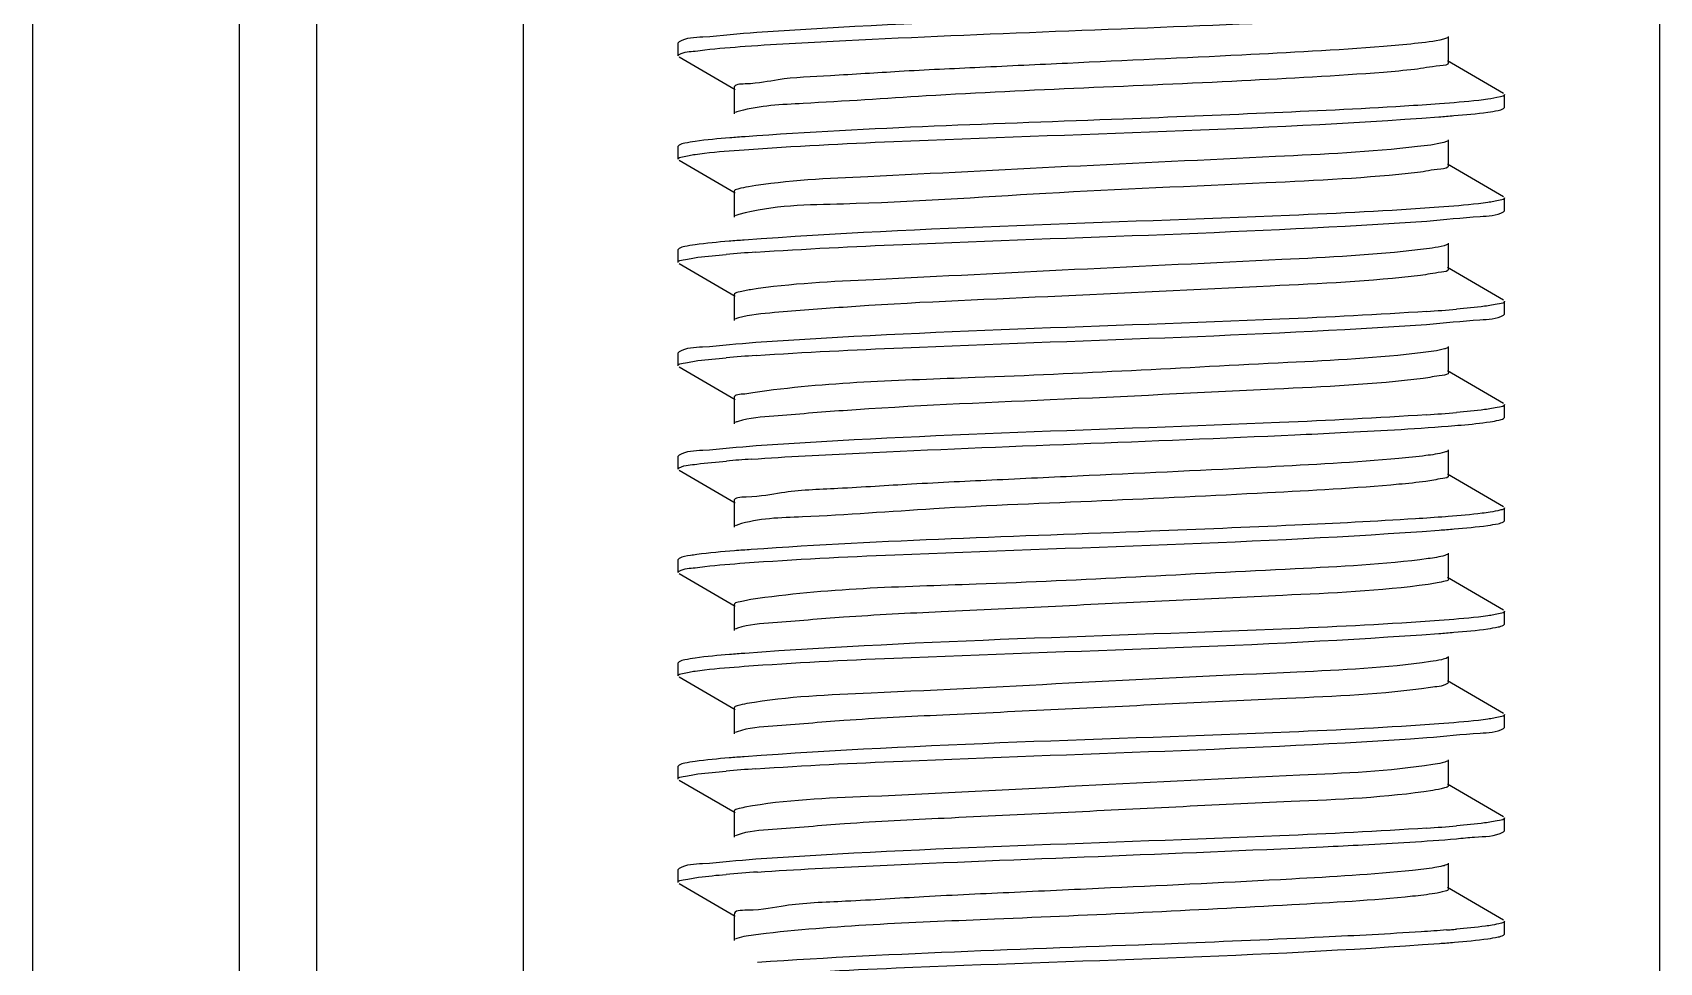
# Model space of a CAD drawing. Extents: x 27938 to 1507990, y 110129 to 923079.
# Drawn here: x 455164.5 to 455539.6, y 380683 to 380897.3 of the extents above; entities that cross this region are included whole.
import ezdxf

# ---------------------------------------------------------------- set-up
doc = ezdxf.new("R2010")
doc.units = 0
doc.header["$LTSCALE"] = 1000
doc.header["$MEASUREMENT"] = 0

msp = doc.modelspace()

# ---------------------------------------------------------------- linework, layer by layer
at = {"linetype": 'Continuous'}
for p, q in [((455164.52, 383675.04), (455164.52, 378934.02)), ((455212.15, 383675.04), (455212.15, 378934.02)), ((455230.01, 383675.04), (455230.01, 378934.02)), ((455277.63, 383675.04), (455277.63, 378934.02)), ((455539.58, 383675.04), (455539.58, 378934.02)), ((455313.58, 380895.23), (455313.35, 380894.97)), ((455313.35, 380891.99), (455313.35, 380894.97)), ((455313.35, 380891.99), (455313.35, 380894.97)), ((455490.97, 380890.5), (455490.97, 380896.45)), ((455313.58, 380891.73), (455326.5, 380884.25)), ((455503.63, 380883.32), (455490.71, 380890.8)), ((455326.24, 380884.55), (455326.24, 380878.59)), ((455503.63, 380879.82), (455503.86, 380880.08)), ((455503.86, 380880.08), (455503.86, 380883.06)), ((455503.86, 380880.08), (455503.86, 380883.06)), ((455490.97, 380866.69), (455490.97, 380872.64)), ((455313.58, 380871.41), (455313.35, 380871.15)), ((455313.35, 380868.18), (455313.35, 380871.15)), ((455313.35, 380868.18), (455313.35, 380871.15)), ((455313.58, 380867.92), (455326.5, 380860.43)), ((455503.63, 380859.51), (455490.71, 380866.99)), ((455326.24, 380860.73), (455326.24, 380854.78)), ((455503.86, 380856.27), (455503.86, 380859.25)), ((455503.86, 380856.27), (455503.86, 380859.25)), ((455503.63, 380856.01), (455503.86, 380856.27)), ((455313.58, 380847.6), (455313.35, 380847.34)), ((455313.35, 380844.36), (455313.35, 380847.34)), ((455313.35, 380844.36), (455313.35, 380847.34)), ((455490.97, 380842.88), (455490.97, 380848.83)), ((455313.58, 380844.1), (455326.5, 380836.62)), ((455503.63, 380835.69), (455490.71, 380843.18)), ((455326.24, 380836.92), (455326.24, 380830.97)), ((455503.86, 380832.46), (455503.86, 380835.43)), ((455503.86, 380832.46), (455503.86, 380835.43)), ((455503.63, 380832.2), (455503.86, 380832.46)), ((455313.58, 380823.79), (455313.35, 380823.53)), ((455490.97, 380819.06), (455490.97, 380825.02)), ((455313.35, 380820.55), (455313.35, 380823.53)), ((455313.35, 380820.55), (455313.35, 380823.53)), ((455313.58, 380820.29), (455326.5, 380812.81)), ((455503.63, 380811.88), (455490.71, 380819.36)), ((455326.24, 380813.11), (455326.24, 380807.16)), ((455503.63, 380808.38), (455503.86, 380808.64)), ((455503.86, 380808.64), (455503.86, 380811.62)), ((455503.86, 380808.64), (455503.86, 380811.62)), ((455490.97, 380795.25), (455490.97, 380801.2)), ((455313.58, 380799.98), (455313.35, 380799.71)), ((455313.35, 380796.74), (455313.35, 380799.71)), ((455313.35, 380796.74), (455313.35, 380799.71)), ((455313.58, 380796.48), (455326.5, 380788.99)), ((455503.63, 380788.07), (455490.71, 380795.55)), ((455326.24, 380789.3), (455326.24, 380783.34)), ((455503.86, 380784.83), (455503.86, 380787.81)), ((455503.86, 380784.83), (455503.86, 380787.81)), ((455490.89, 380785.81), (455490.27, 380785.76)), ((455503.63, 380784.57), (455503.86, 380784.83)), ((455313.58, 380776.16), (455313.35, 380775.9)), ((455313.35, 380772.93), (455313.35, 380775.9)), ((455313.35, 380772.93), (455313.35, 380775.9)), ((455490.97, 380771.44), (455490.97, 380777.39)), ((455313.58, 380772.66), (455326.5, 380765.18)), ((455503.63, 380764.26), (455490.71, 380771.74)), ((455326.24, 380765.48), (455326.24, 380759.53)), ((455503.86, 380761.02), (455503.86, 380764)), ((455503.86, 380761.02), (455503.86, 380764)), ((455503.63, 380760.76), (455503.86, 380761.02)), ((455490.97, 380747.62), (455490.97, 380753.58)), ((455313.58, 380752.35), (455313.35, 380752.09)), ((455313.35, 380749.11), (455313.35, 380752.09)), ((455313.35, 380749.11), (455313.35, 380752.09)), ((455313.58, 380748.85), (455326.5, 380741.37)), ((455503.63, 380740.44), (455490.71, 380747.93)), ((455326.24, 380741.67), (455326.24, 380735.72)), ((455503.86, 380737.21), (455503.86, 380740.18)), ((455503.86, 380737.21), (455503.86, 380740.18)), ((455326.98, 380736.22), (455326.5, 380736.02)), ((455503.63, 380736.95), (455503.86, 380737.21)), ((455313.58, 380728.54), (455313.35, 380728.28)), ((455313.35, 380725.3), (455313.35, 380728.28)), ((455313.35, 380725.3), (455313.35, 380728.28)), ((455490.97, 380723.81), (455490.97, 380729.76)), ((455313.58, 380725.04), (455326.5, 380717.56)), ((455503.63, 380716.63), (455490.71, 380724.11)), ((455326.24, 380717.86), (455326.24, 380711.9)), ((455503.86, 380713.39), (455503.86, 380716.37)), ((455503.86, 380713.39), (455503.86, 380716.37)), ((455326.93, 380712.39), (455326.5, 380712.21)), ((455503.63, 380713.13), (455503.86, 380713.39)), ((455313.58, 380704.72), (455313.35, 380704.46)), ((455313.35, 380701.49), (455313.35, 380704.46)), ((455313.35, 380701.49), (455313.35, 380704.46)), ((455490.97, 380700), (455490.97, 380705.95)), ((455313.58, 380701.23), (455326.5, 380693.74)), ((455503.63, 380692.82), (455490.71, 380700.3)), ((455326.24, 380694.05), (455326.24, 380688.09)), ((455503.86, 380689.58), (455503.86, 380692.56)), ((455503.86, 380689.58), (455503.86, 380692.56)), ((455503.63, 380689.32), (455503.86, 380689.58)), ((455326.89, 380688.57), (455326.5, 380688.39))]:
    msp.add_line(p, q, dxfattribs=at)
for centre, radius, start, end in [((455358.58, 380439.66), 407.98, 93.8428, 94.8037), ((455458.62, 381240.28), 408.12, 273.8419, 274.8035), ((455358.67, 380414.71), 409.12, 93.8337, 94.8049), ((455458.52, 381217.77), 409.43, 273.8331, 274.8033), ((455357.23, 380408.98), 390.98, 93.9624, 94.8027), ((455358.58, 380320.61), 407.96, 93.8429, 94.8037), ((455458.62, 381121.16), 408.07, 273.8423, 274.8035), ((455359.15, 380289.58), 415.21, 93.7981, 94.8008), ((455463.3, 381039.87), 350.4, 274.451, 274.6348), ((455467.11, 380992.88), 303.26, 274.6342, 274.8518)]:
    msp.add_arc(centre, radius, start, end, dxfattribs=at)
for points, knots in [([(455485.85, 380904.5), (455474.59, 380903.74), (455423.13, 380901.26), (455371.61, 380900.06), (455331.48, 380897.34)], [0, 0, 0, 0, 0.219112, 1, 1, 1, 1]), ([(455328.81, 380894.18), (455336.54, 380894.74), (455376.5, 380896.86), (455416.5, 380898.18), (455448.73, 380899.59)], [0, 0, 0, 0, 0.19365, 1, 1, 1, 1]), ([(455331.48, 380897.34), (455327.34, 380897.06), (455321.53, 380896.26), (455315.2, 380896.15), (455313.58, 380895.23)], [0, 0, 0, 0, 0.690474, 1, 1, 1, 1]), ([(455490.71, 380896.15), (455490.42, 380895.99), (455487.92, 380895.26), (455485.35, 380895.03), (455483.12, 380894.79)], [0, 0, 0, 0, 0.127551, 1, 1, 1, 1]), ([(455313.35, 380891.99), (455313.35, 380892.11), (455314.76, 380893), (455316.06, 380892.91), (455317.31, 380893.08)], [0, 0, 0, 0, 0.088902, 1, 1, 1, 1]), ([(455317.31, 380893.08), (455318.04, 380893.19), (455321.86, 380893.65), (455325.7, 380893.95), (455328.81, 380894.18)], [0, 0, 0, 0, 0.191493, 1, 1, 1, 1]), ([(455443.3, 380892.15), (455429.91, 380891.47), (455409.76, 380890.57), (455383.47, 380889.32), (455365.13, 380888.46), (455349.97, 380887.42), (455337.26, 380886.88), (455331.43, 380885.44), (455326.25, 380885.46), (455326.24, 380884.55)], [0, 0, 0, 0, 0.342508, 0.514774, 0.67345, 0.808552, 0.911716, 0.976643, 1, 1, 1, 1]), ([(455483.12, 380894.79), (455480.73, 380894.53), (455467.47, 380893.38), (455454.18, 380892.7), (455443.3, 380892.15)], [0, 0, 0, 0, 0.181047, 1, 1, 1, 1]), ([(455483.12, 380888.83), (455480.73, 380888.57), (455467.47, 380887.43), (455454.18, 380886.75), (455443.3, 380886.2)], [0, 0, 0, 0, 0.181047, 1, 1, 1, 1]), ([(455490.97, 380890.5), (455490.97, 380889.78), (455486.95, 380889.62), (455485.08, 380889.04), (455483.12, 380888.83)], [0, 0, 0, 0, 0.267058, 1, 1, 1, 1]), ([(455443.3, 380886.2), (455419.04, 380884.96), (455385.23, 380883.88), (455346.77, 380881.14), (455332.25, 380880.52), (455327.49, 380879.25)], [0, 0, 0, 0, 0.627959, 0.872762, 1, 1, 1, 1]), ([(455488.88, 380880.91), (455486.2, 380880.71), (455472.82, 380879.84), (455459.43, 380879.22), (455448.73, 380878.75)], [0, 0, 0, 0, 0.200781, 1, 1, 1, 1]), ([(455500.04, 380881.98), (455499.33, 380881.88), (455495.62, 380881.43), (455491.9, 380881.13), (455488.88, 380880.91)], [0, 0, 0, 0, 0.191322, 1, 1, 1, 1]), ([(455503.86, 380883.06), (455503.86, 380882.69), (455501.99, 380882.37), (455501, 380882.12), (455500.04, 380881.98)], [0, 0, 0, 0, 0.274674, 1, 1, 1, 1]), ([(455327.49, 380879.25), (455327.29, 380879.2), (455326.96, 380879.1), (455326.63, 380878.97), (455326.51, 380878.9)], [0, 0, 0, 0, 0.581363, 1, 1, 1, 1]), ([(455328.6, 380870.35), (455340.08, 380871.19), (455393.47, 380873.79), (455446.93, 380874.84), (455488.73, 380877.92)], [0, 0, 0, 0, 0.215563, 1, 1, 1, 1]), ([(455448.73, 380878.75), (455437.83, 380878.28), (455397.85, 380876.6), (455357.83, 380875.46), (455328.81, 380873.34)], [0, 0, 0, 0, 0.272813, 1, 1, 1, 1]), ([(455488.73, 380877.92), (455489.89, 380878), (455493.65, 380878.3), (455497.41, 380878.63), (455500, 380879)], [0, 0, 0, 0, 0.307508, 1, 1, 1, 1]), ([(455500, 380879), (455500.79, 380879.11), (455502, 380879.32), (455503.24, 380879.6), (455503.63, 380879.82)], [0, 0, 0, 0, 0.643014, 1, 1, 1, 1]), ([(455328.81, 380873.34), (455327.63, 380873.26), (455323.79, 380872.96), (455319.95, 380872.62), (455317.31, 380872.25)], [0, 0, 0, 0, 0.307292, 1, 1, 1, 1]), ([(455313.35, 380868.18), (455313.35, 380868.55), (455315.27, 380868.87), (455316.27, 380869.13), (455317.25, 380869.26)], [0, 0, 0, 0, 0.274321, 1, 1, 1, 1]), ([(455317.31, 380872.25), (455316.49, 380872.14), (455315.25, 380871.92), (455313.97, 380871.64), (455313.58, 380871.41)], [0, 0, 0, 0, 0.644069, 1, 1, 1, 1]), ([(455317.25, 380869.26), (455317.97, 380869.37), (455321.74, 380869.83), (455325.53, 380870.13), (455328.6, 380870.35)], [0, 0, 0, 0, 0.191455, 1, 1, 1, 1]), ([(455483.81, 380871.05), (455472.94, 380869.82), (455446, 380868.47), (455403.74, 380866.53), (455363.27, 380864.35), (455338.66, 380863.3), (455329.59, 380861.82)], [0, 0, 0, 0, 0.212318, 0.523282, 0.82144, 1, 1, 1, 1]), ([(455490.71, 380872.34), (455490.44, 380872.19), (455488.17, 380871.5), (455485.84, 380871.28), (455483.81, 380871.05)], [0, 0, 0, 0, 0.129975, 1, 1, 1, 1]), ([(455483.81, 380865.1), (455472.23, 380863.79), (455443.64, 380862.36), (455399.43, 380860.59), (455359.14, 380857.66), (455335.13, 380857.59), (455327.36, 380855.41)], [0, 0, 0, 0, 0.223031, 0.54745, 0.845499, 1, 1, 1, 1]), ([(455490.97, 380866.69), (455490.97, 380866.03), (455487.33, 380865.81), (455485.6, 380865.3), (455483.81, 380865.1)], [0, 0, 0, 0, 0.267925, 1, 1, 1, 1]), ([(455329.59, 380861.82), (455328.75, 380861.68), (455327.83, 380861.46), (455326.25, 380861.07), (455326.24, 380860.73)], [0, 0, 0, 0, 0.718713, 1, 1, 1, 1]), ([(455500, 380858.16), (455499.28, 380858.06), (455495.54, 380857.6), (455491.78, 380857.31), (455488.73, 380857.08)], [0, 0, 0, 0, 0.191314, 1, 1, 1, 1]), ([(455503.86, 380859.25), (455503.86, 380858.88), (455501.97, 380858.56), (455500.97, 380858.3), (455500, 380858.16)], [0, 0, 0, 0, 0.274523, 1, 1, 1, 1]), ([(455327.36, 380855.41), (455327.19, 380855.36), (455326.9, 380855.27), (455326.62, 380855.15), (455326.51, 380855.08)], [0, 0, 0, 0, 0.575346, 1, 1, 1, 1]), ([(455488.73, 380857.08), (455477.27, 380856.24), (455423.89, 380853.63), (455370.43, 380852.58), (455328.6, 380849.51)], [0, 0, 0, 0, 0.215104, 1, 1, 1, 1]), ([(455331.24, 380846.72), (455342.52, 380847.49), (455394.1, 380849.98), (455445.74, 380851.17), (455485.97, 380853.91)], [0, 0, 0, 0, 0.219065, 1, 1, 1, 1]), ([(455485.97, 380853.91), (455490.05, 380854.19), (455495.79, 380854.98), (455502.03, 380855.09), (455503.63, 380856.01)], [0, 0, 0, 0, 0.690198, 1, 1, 1, 1]), ([(455317.25, 380848.43), (455316.45, 380848.32), (455315.22, 380848.1), (455313.97, 380847.82), (455313.58, 380847.6)], [0, 0, 0, 0, 0.643484, 1, 1, 1, 1]), ([(455328.6, 380849.51), (455327.43, 380849.43), (455323.64, 380849.13), (455319.86, 380848.79), (455317.25, 380848.43)], [0, 0, 0, 0, 0.307355, 1, 1, 1, 1]), ([(455484.47, 380847.31), (455473.86, 380846.06), (455447.24, 380844.73), (455405.2, 380842.76), (455364.41, 380840.64), (455339.43, 380839.51), (455330.07, 380838.08)], [0, 0, 0, 0, 0.20724, 0.51628, 0.816365, 1, 1, 1, 1]), ([(455490.71, 380848.53), (455490.46, 380848.39), (455488.41, 380847.75), (455486.3, 380847.53), (455484.47, 380847.31)], [0, 0, 0, 0, 0.132681, 1, 1, 1, 1]), ([(455313.35, 380844.36), (455313.35, 380844.79), (455315.62, 380845.08), (455316.78, 380845.39), (455317.92, 380845.54)], [0, 0, 0, 0, 0.271611, 1, 1, 1, 1]), ([(455490.97, 380842.88), (455490.97, 380842.27), (455487.68, 380842.01), (455486.1, 380841.55), (455484.47, 380841.36)], [0, 0, 0, 0, 0.269156, 1, 1, 1, 1]), ([(455484.47, 380841.36), (455472.99, 380840), (455444.31, 380838.67), (455399.98, 380836.43), (455361.78, 380834.92), (455338.08, 380832.98), (455329.93, 380832.35), (455327.25, 380831.56)], [0, 0, 0, 0, 0.220196, 0.54582, 0.845894, 0.946809, 1, 1, 1, 1]), ([(455330.07, 380838.08), (455329.11, 380837.94), (455328.09, 380837.68), (455326.25, 380837.3), (455326.24, 380836.92)], [0, 0, 0, 0, 0.721722, 1, 1, 1, 1]), ([(455503.86, 380835.43), (455503.86, 380835), (455501.58, 380834.72), (455500.43, 380834.4), (455499.28, 380834.25)], [0, 0, 0, 0, 0.271592, 1, 1, 1, 1]), ([(455327.25, 380831.56), (455327.11, 380831.52), (455326.85, 380831.44), (455326.61, 380831.33), (455326.51, 380831.27)], [0, 0, 0, 0, 0.569898, 1, 1, 1, 1]), ([(455485.97, 380833.07), (455474.68, 380832.3), (455423.1, 380829.82), (455371.46, 380828.63), (455331.24, 380825.89)], [0, 0, 0, 0, 0.219079, 1, 1, 1, 1]), ([(455485.89, 380830.09), (455489.99, 380830.37), (455495.75, 380831.17), (455502.03, 380831.28), (455503.63, 380832.2)], [0, 0, 0, 0, 0.690279, 1, 1, 1, 1]), ([(455331.32, 380822.92), (455342.6, 380823.68), (455394.12, 380826.17), (455445.71, 380827.36), (455485.89, 380830.09)], [0, 0, 0, 0, 0.219185, 1, 1, 1, 1]), ([(455331.24, 380825.89), (455327.15, 380825.61), (455321.42, 380824.82), (455315.18, 380824.7), (455313.58, 380823.79)], [0, 0, 0, 0, 0.690206, 1, 1, 1, 1]), ([(455490.71, 380824.71), (455490.48, 380824.58), (455488.65, 380823.99), (455486.74, 380823.78), (455485.1, 380823.58)], [0, 0, 0, 0, 0.135599, 1, 1, 1, 1]), ([(455313.35, 380820.55), (455313.35, 380820.98), (455315.62, 380821.27), (455316.77, 380821.58), (455317.91, 380821.73)], [0, 0, 0, 0, 0.27163, 1, 1, 1, 1]), ([(455485.1, 380823.58), (455474.75, 380822.29), (455440.26, 380820.65), (455388.82, 380817.73), (455347.53, 380816.78), (455330.59, 380814.35)], [0, 0, 0, 0, 0.202178, 0.668259, 1, 1, 1, 1]), ([(455485.1, 380817.62), (455473.73, 380816.21), (455445.01, 380814.91), (455400.48, 380812.63), (455361.9, 380811.14), (455338.01, 380809.14), (455329.82, 380808.54), (455327.17, 380807.72)], [0, 0, 0, 0, 0.217203, 0.543941, 0.846117, 0.947352, 1, 1, 1, 1]), ([(455490.97, 380819.06), (455490.97, 380818.51), (455488.02, 380818.21), (455486.57, 380817.81), (455485.1, 380817.62)], [0, 0, 0, 0, 0.270603, 1, 1, 1, 1]), ([(455330.59, 380814.35), (455329.95, 380814.25), (455328.73, 380813.91), (455326.25, 380813.98), (455326.24, 380813.11)], [0, 0, 0, 0, 0.421834, 1, 1, 1, 1]), ([(455485.89, 380809.25), (455474.61, 380808.49), (455423.08, 380806.01), (455371.5, 380804.81), (455331.32, 380802.08)], [0, 0, 0, 0, 0.219186, 1, 1, 1, 1]), ([(455503.86, 380811.62), (455503.86, 380811.19), (455501.57, 380810.9), (455500.41, 380810.59), (455499.26, 380810.44)], [0, 0, 0, 0, 0.271523, 1, 1, 1, 1]), ([(455327.17, 380807.72), (455327.04, 380807.68), (455326.81, 380807.61), (455326.59, 380807.51), (455326.51, 380807.46)], [0, 0, 0, 0, 0.564969, 1, 1, 1, 1]), ([(455455.54, 380804.64), (455459.04, 380804.8), (455470.82, 380805.37), (455482.61, 380805.99), (455490.89, 380806.64)], [0, 0, 0, 0, 0.29642, 1, 1, 1, 1]), ([(455490.89, 380806.64), (455491.88, 380806.72), (455495.11, 380806.99), (455498.34, 380807.31), (455500.56, 380807.64)], [0, 0, 0, 0, 0.307999, 1, 1, 1, 1]), ([(455500.56, 380807.64), (455501.22, 380807.75), (455502.25, 380807.93), (455503.3, 380808.19), (455503.63, 380808.38)], [0, 0, 0, 0, 0.636475, 1, 1, 1, 1]), ([(455331.32, 380802.08), (455327.21, 380801.8), (455321.46, 380801), (455315.18, 380800.89), (455313.58, 380799.98)], [0, 0, 0, 0, 0.6903, 1, 1, 1, 1]), ([(455330.21, 380799.03), (455338.5, 380799.61), (455380.27, 380801.76), (455422.07, 380803.11), (455455.54, 380804.64)], [0, 0, 0, 0, 0.198843, 1, 1, 1, 1]), ([(455313.35, 380796.74), (455313.35, 380796.87), (455314.93, 380797.8), (455316.3, 380797.7), (455317.67, 380797.88)], [0, 0, 0, 0, 0.087225, 1, 1, 1, 1]), ([(455485.7, 380799.84), (455483.64, 380799.57), (455471.5, 380798.37), (455459.31, 380797.74), (455449.19, 380797.2)], [0, 0, 0, 0, 0.16974, 1, 1, 1, 1]), ([(455490.7, 380800.9), (455490.5, 380800.78), (455488.86, 380800.23), (455487.16, 380800.03), (455485.7, 380799.84)], [0, 0, 0, 0, 0.138888, 1, 1, 1, 1]), ([(455449.19, 380797.2), (455435.49, 380796.48), (455414.7, 380795.54), (455387.39, 380794.26), (455367.96, 380793.36), (455351.78, 380792.27), (455338.12, 380791.75), (455331.87, 380790.18), (455326.24, 380790.28), (455326.24, 380789.3)], [0, 0, 0, 0, 0.333656, 0.505798, 0.66612, 0.803713, 0.909344, 0.976032, 1, 1, 1, 1]), ([(455485.7, 380793.89), (455483.64, 380793.62), (455471.5, 380792.42), (455459.31, 380791.78), (455449.19, 380791.25)], [0, 0, 0, 0, 0.16974, 1, 1, 1, 1]), ([(455490.97, 380795.25), (455490.97, 380794.75), (455488.35, 380794.42), (455487.02, 380794.06), (455485.7, 380793.89)], [0, 0, 0, 0, 0.272538, 1, 1, 1, 1]), ([(455449.19, 380791.25), (455436.48, 380790.58), (455410.88, 380789.33), (455375.05, 380787.98), (455347.26, 380785.74), (455331.86, 380785.42), (455327.09, 380783.89)], [0, 0, 0, 0, 0.312169, 0.628846, 0.877123, 1, 1, 1, 1]), ([(455500.56, 380786.81), (455499.95, 380786.71), (455496.73, 380786.29), (455493.5, 380786.01), (455490.89, 380785.81)], [0, 0, 0, 0, 0.190994, 1, 1, 1, 1]), ([(455503.86, 380787.81), (455503.86, 380787.49), (455502.26, 380787.15), (455501.39, 380786.93), (455500.56, 380786.81)], [0, 0, 0, 0, 0.277611, 1, 1, 1, 1]), ([(455327.09, 380783.89), (455326.98, 380783.85), (455326.78, 380783.78), (455326.59, 380783.69), (455326.5, 380783.64)], [0, 0, 0, 0, 0.560517, 1, 1, 1, 1]), ([(455328.74, 380775.11), (455340.25, 380775.95), (455393.6, 380778.55), (455447.03, 380779.59), (455488.79, 380782.67)], [0, 0, 0, 0, 0.216008, 1, 1, 1, 1]), ([(455455.54, 380783.81), (455444.48, 380783.3), (455402.7, 380781.53), (455360.88, 380780.34), (455330.21, 380778.19)], [0, 0, 0, 0, 0.264864, 1, 1, 1, 1]), ([(455490.27, 380785.76), (455487.95, 380785.58), (455476.38, 380784.79), (455464.8, 380784.23), (455455.54, 380783.81)], [0, 0, 0, 0, 0.200777, 1, 1, 1, 1]), ([(455488.79, 380782.67), (455489.94, 380782.76), (455493.69, 380783.05), (455497.43, 380783.39), (455500.01, 380783.75)], [0, 0, 0, 0, 0.307522, 1, 1, 1, 1]), ([(455500.01, 380783.75), (455500.8, 380783.86), (455502.01, 380784.07), (455503.25, 380784.35), (455503.63, 380784.57)], [0, 0, 0, 0, 0.642871, 1, 1, 1, 1]), ([(455317.67, 380777.05), (455317.17, 380776.98), (455315.81, 380776.75), (455314.35, 380776.61), (455313.58, 380776.16)], [0, 0, 0, 0, 0.361201, 1, 1, 1, 1]), ([(455317.3, 380774.02), (455318.02, 380774.12), (455321.83, 380774.58), (455325.65, 380774.88), (455328.74, 380775.11)], [0, 0, 0, 0, 0.191562, 1, 1, 1, 1]), ([(455330.21, 380778.19), (455328.92, 380778.1), (455324.74, 380777.79), (455320.55, 380777.43), (455317.67, 380777.05)], [0, 0, 0, 0, 0.30692, 1, 1, 1, 1]), ([(455486.27, 380776.1), (455476.12, 380774.7), (455441.3, 380773.15), (455389.34, 380770.03), (455347.28, 380769.26), (455330.11, 380766.65)], [0, 0, 0, 0, 0.196411, 0.666993, 1, 1, 1, 1]), ([(455490.7, 380777.09), (455490.52, 380776.98), (455489.07, 380776.47), (455487.56, 380776.28), (455486.27, 380776.1)], [0, 0, 0, 0, 0.142204, 1, 1, 1, 1]), ([(455313.35, 380772.93), (455313.35, 380773.05), (455314.76, 380773.93), (455316.05, 380773.84), (455317.3, 380774.02)], [0, 0, 0, 0, 0.088954, 1, 1, 1, 1]), ([(455490.97, 380771.44), (455490.97, 380770.99), (455488.65, 380770.63), (455487.44, 380770.31), (455486.27, 380770.15)], [0, 0, 0, 0, 0.27426, 1, 1, 1, 1]), ([(455486.27, 380770.15), (455475.16, 380768.62), (455446.43, 380767.39), (455409.01, 380765.5), (455375.27, 380763.91), (455353.52, 380762.85), (455337.94, 380761.48), (455329.65, 380760.93), (455327.03, 380760.05)], [0, 0, 0, 0, 0.210757, 0.539438, 0.704601, 0.845971, 0.948094, 1, 1, 1, 1]), ([(455330.11, 380766.65), (455329.14, 380766.5), (455328.11, 380766.25), (455326.24, 380765.86), (455326.24, 380765.48)], [0, 0, 0, 0, 0.721991, 1, 1, 1, 1]), ([(455503.86, 380764), (455503.86, 380763.63), (455501.97, 380763.31), (455500.98, 380763.05), (455500.01, 380762.92)], [0, 0, 0, 0, 0.274588, 1, 1, 1, 1]), ([(455327.03, 380760.05), (455326.93, 380760.02), (455326.75, 380759.96), (455326.58, 380759.87), (455326.5, 380759.83)], [0, 0, 0, 0, 0.556492, 1, 1, 1, 1]), ([(455488.79, 380761.83), (455477.35, 380760.99), (455423.99, 380758.39), (455370.57, 380757.33), (455328.74, 380754.27)], [0, 0, 0, 0, 0.214793, 1, 1, 1, 1]), ([(455488.74, 380758.85), (455489.89, 380758.94), (455493.65, 380759.23), (455497.41, 380759.57), (455500, 380759.94)], [0, 0, 0, 0, 0.307509, 1, 1, 1, 1]), ([(455500.01, 380762.92), (455499.3, 380762.81), (455495.57, 380762.36), (455491.82, 380762.06), (455488.79, 380761.83)], [0, 0, 0, 0, 0.191306, 1, 1, 1, 1]), ([(455500, 380759.94), (455500.79, 380760.05), (455502, 380760.26), (455503.24, 380760.54), (455503.63, 380760.76)], [0, 0, 0, 0, 0.64301, 1, 1, 1, 1]), ([(455328.6, 380751.29), (455340.09, 380752.13), (455393.47, 380754.73), (455446.93, 380755.78), (455488.74, 380758.85)], [0, 0, 0, 0, 0.215575, 1, 1, 1, 1]), ([(455317.3, 380753.18), (455316.49, 380753.07), (455315.24, 380752.85), (455313.97, 380752.58), (455313.58, 380752.35)], [0, 0, 0, 0, 0.64396, 1, 1, 1, 1]), ([(455328.74, 380754.27), (455327.57, 380754.19), (455323.75, 380753.89), (455319.93, 380753.55), (455317.3, 380753.18)], [0, 0, 0, 0, 0.307231, 1, 1, 1, 1]), ([(455490.7, 380753.28), (455490.29, 380753.03), (455488.96, 380752.72), (455487.65, 380752.49), (455486.8, 380752.37)], [0, 0, 0, 0, 0.360057, 1, 1, 1, 1]), ([(455313.35, 380749.11), (455313.35, 380749.49), (455315.27, 380749.8), (455316.27, 380750.06), (455317.25, 380750.2)], [0, 0, 0, 0, 0.274314, 1, 1, 1, 1]), ([(455317.25, 380750.2), (455317.97, 380750.3), (455321.75, 380750.76), (455325.54, 380751.06), (455328.6, 380751.29)], [0, 0, 0, 0, 0.19146, 1, 1, 1, 1]), ([(455486.8, 380752.37), (455476.6, 380750.87), (455449.75, 380749.69), (455406.76, 380747.58), (455364.53, 380745.3), (455338.63, 380744.33), (455329.19, 380742.69)], [0, 0, 0, 0, 0.195765, 0.5095, 0.817954, 1, 1, 1, 1]), ([(455486.8, 380746.41), (455475.85, 380744.81), (455447.13, 380743.65), (455409.66, 380741.72), (455375.62, 380740.11), (455353.63, 380739.05), (455337.94, 380737.65), (455329.58, 380737.12), (455326.98, 380736.22)], [0, 0, 0, 0, 0.20733, 0.536865, 0.70321, 0.84565, 0.948324, 1, 1, 1, 1]), ([(455490.97, 380747.62), (455490.97, 380747.49), (455489.52, 380746.52), (455488.12, 380746.61), (455486.8, 380746.41)], [0, 0, 0, 0, 0.0912, 1, 1, 1, 1]), ([(455329.19, 380742.69), (455328.44, 380742.56), (455327.63, 380742.37), (455326.24, 380741.97), (455326.24, 380741.67)], [0, 0, 0, 0, 0.715817, 1, 1, 1, 1]), ([(455488.74, 380738.02), (455477.27, 380737.17), (455423.89, 380734.57), (455370.43, 380733.52), (455328.6, 380730.45)], [0, 0, 0, 0, 0.215095, 1, 1, 1, 1]), ([(455500, 380739.1), (455499.29, 380739), (455495.54, 380738.54), (455491.78, 380738.24), (455488.74, 380738.02)], [0, 0, 0, 0, 0.191314, 1, 1, 1, 1]), ([(455503.86, 380740.18), (455503.86, 380739.81), (455501.97, 380739.49), (455500.97, 380739.24), (455500, 380739.1)], [0, 0, 0, 0, 0.274525, 1, 1, 1, 1]), ([(455331.24, 380727.66), (455342.52, 380728.43), (455394.1, 380730.91), (455445.74, 380732.1), (455485.97, 380734.85)], [0, 0, 0, 0, 0.219065, 1, 1, 1, 1]), ([(455485.97, 380734.85), (455490.06, 380735.12), (455495.79, 380735.92), (455502.03, 380736.03), (455503.63, 380736.95)], [0, 0, 0, 0, 0.690194, 1, 1, 1, 1]), ([(455328.6, 380730.45), (455327.44, 380730.36), (455323.65, 380730.07), (455319.86, 380729.73), (455317.25, 380729.36)], [0, 0, 0, 0, 0.307349, 1, 1, 1, 1]), ([(455313.35, 380725.3), (455313.35, 380725.73), (455315.63, 380726.02), (455316.78, 380726.33), (455317.92, 380726.48)], [0, 0, 0, 0, 0.271609, 1, 1, 1, 1]), ([(455317.25, 380729.36), (455316.45, 380729.25), (455315.22, 380729.04), (455313.97, 380728.76), (455313.58, 380728.54)], [0, 0, 0, 0, 0.6435, 1, 1, 1, 1]), ([(455487.31, 380728.63), (455477.18, 380727.05), (455450.14, 380725.94), (455406.76, 380723.78), (455364.19, 380721.41), (455338.11, 380720.55), (455328.76, 380718.8)], [0, 0, 0, 0, 0.193557, 0.5097, 0.820432, 1, 1, 1, 1]), ([(455490.7, 380729.46), (455490.33, 380729.25), (455489.18, 380728.96), (455488.04, 380728.74), (455487.31, 380728.63)], [0, 0, 0, 0, 0.365495, 1, 1, 1, 1]), ([(455487.31, 380722.68), (455476.52, 380720.99), (455447.83, 380719.91), (455410.32, 380717.93), (455376, 380716.31), (455353.78, 380715.26), (455337.95, 380713.82), (455329.53, 380713.32), (455326.93, 380712.39)], [0, 0, 0, 0, 0.203778, 0.534105, 0.701642, 0.84519, 0.948477, 1, 1, 1, 1]), ([(455490.97, 380723.81), (455490.96, 380723.45), (455489.21, 380723.06), (455488.23, 380722.82), (455487.31, 380722.68)], [0, 0, 0, 0, 0.279238, 1, 1, 1, 1]), ([(455328.76, 380718.8), (455328.13, 380718.68), (455327.41, 380718.51), (455326.24, 380718.12), (455326.24, 380717.86)], [0, 0, 0, 0, 0.711874, 1, 1, 1, 1]), ([(455503.86, 380716.37), (455503.86, 380715.94), (455501.58, 380715.65), (455500.43, 380715.34), (455499.28, 380715.19)], [0, 0, 0, 0, 0.271595, 1, 1, 1, 1]), ([(455485.97, 380714.01), (455474.68, 380713.24), (455423.11, 380710.75), (455371.46, 380709.57), (455331.24, 380706.82)], [0, 0, 0, 0, 0.219073, 1, 1, 1, 1]), ([(455462.05, 380709.7), (455465.11, 380709.84), (455475.35, 380710.36), (455485.59, 380710.94), (455492.76, 380711.55)], [0, 0, 0, 0, 0.29883, 1, 1, 1, 1]), ([(455492.76, 380711.55), (455494.16, 380711.66), (455497.74, 380712.15), (455501.67, 380712), (455503.63, 380713.13)], [0, 0, 0, 0, 0.383631, 1, 1, 1, 1]), ([(455331.65, 380703.87), (455340.52, 380704.47), (455383.98, 380706.65), (455427.47, 380708.04), (455462.05, 380709.7)], [0, 0, 0, 0, 0.204374, 1, 1, 1, 1]), ([(455331.24, 380706.82), (455327.15, 380706.54), (455321.42, 380705.75), (455315.18, 380705.64), (455313.58, 380704.72)], [0, 0, 0, 0, 0.690204, 1, 1, 1, 1]), ([(455487.78, 380704.89), (455486.08, 380704.61), (455475.12, 380703.36), (455464.11, 380702.77), (455454.82, 380702.26)], [0, 0, 0, 0, 0.156149, 1, 1, 1, 1]), ([(455490.7, 380705.65), (455490.38, 380705.46), (455489.39, 380705.19), (455488.4, 380705), (455487.78, 380704.89)], [0, 0, 0, 0, 0.371732, 1, 1, 1, 1]), ([(455313.35, 380701.49), (455313.35, 380701.93), (455315.71, 380702.21), (455316.89, 380702.53), (455318.07, 380702.68)], [0, 0, 0, 0, 0.271116, 1, 1, 1, 1]), ([(455454.82, 380702.26), (455440.9, 380701.48), (455419.57, 380700.51), (455391.35, 380699.19), (455370.85, 380698.27), (455353.64, 380697.12), (455339, 380696.62), (455332.34, 380694.91), (455326.24, 380695.1), (455326.24, 380694.05)], [0, 0, 0, 0, 0.324234, 0.49621, 0.658258, 0.798515, 0.906808, 0.975392, 1, 1, 1, 1]), ([(455490.97, 380700), (455490.96, 380699.68), (455489.46, 380699.28), (455488.58, 380699.07), (455487.78, 380698.94)], [0, 0, 0, 0, 0.282702, 1, 1, 1, 1]), ([(455454.82, 380696.3), (455431.99, 380695.03), (455391.6, 380693.1), (455351.12, 380691.65), (455333.63, 380689.71)], [0, 0, 0, 0, 0.565123, 1, 1, 1, 1]), ([(455487.78, 380698.94), (455486.08, 380698.66), (455475.12, 380697.4), (455464.11, 380696.82), (455454.82, 380696.3)], [0, 0, 0, 0, 0.156149, 1, 1, 1, 1]), ([(455503.86, 380692.56), (455503.86, 380692.28), (455502.52, 380691.93), (455501.75, 380691.75), (455501.04, 380691.63)], [0, 0, 0, 0, 0.281222, 1, 1, 1, 1]), ([(455333.63, 380689.71), (455332.84, 380689.62), (455330.59, 380689.33), (455328.29, 380689.08), (455326.89, 380688.57)], [0, 0, 0, 0, 0.346329, 1, 1, 1, 1]), ([(455462.05, 380688.86), (455450.9, 380688.33), (455407.43, 380686.45), (455363.92, 380685.22), (455331.65, 380683.04)], [0, 0, 0, 0, 0.256445, 1, 1, 1, 1]), ([(455490.49, 380690.52), (455488.55, 380690.37), (455479.08, 380689.71), (455469.59, 380689.22), (455462.05, 380688.86)], [0, 0, 0, 0, 0.20481, 1, 1, 1, 1]), ([(455501.04, 380691.63), (455500.52, 380691.55), (455497.76, 380691.15), (455495, 380690.9), (455492.76, 380690.71)], [0, 0, 0, 0, 0.190734, 1, 1, 1, 1]), ([(455500.03, 380688.5), (455500.81, 380688.61), (455502.02, 380688.82), (455503.25, 380689.1), (455503.63, 380689.32)], [0, 0, 0, 0, 0.64268, 1, 1, 1, 1]), ([(455328.95, 380679.87), (455340.48, 380680.71), (455393.78, 380683.3), (455447.17, 380684.35), (455488.85, 380687.42)], [0, 0, 0, 0, 0.21664, 1, 1, 1, 1]), ([(455488.85, 380687.42), (455490, 380687.51), (455493.73, 380687.8), (455497.46, 380688.14), (455500.03, 380688.5)], [0, 0, 0, 0, 0.30754, 1, 1, 1, 1])]:
    msp.add_open_spline(points, degree=3, knots=knots, dxfattribs=at)
for points in [[(455317.92, 380845.54), (455320.08, 380845.82), (455322.25, 380846.02), (455324.41, 380846.21)], [(455499.28, 380834.25), (455497.13, 380833.97), (455494.96, 380833.77), (455492.8, 380833.59)], [(455317.91, 380821.73), (455320.07, 380822.01), (455322.24, 380822.21), (455324.4, 380822.39)], [(455499.26, 380810.44), (455497.11, 380810.16), (455494.96, 380809.96), (455492.8, 380809.78)], [(455317.67, 380797.88), (455319.94, 380798.19), (455322.21, 380798.4), (455324.49, 380798.59)], [(455317.92, 380726.48), (455320.08, 380726.76), (455322.25, 380726.96), (455324.41, 380727.14)], [(455499.28, 380715.19), (455497.13, 380714.91), (455494.96, 380714.71), (455492.8, 380714.53)], [(455318.07, 380702.68), (455320.17, 380702.95), (455322.29, 380703.15), (455324.4, 380703.33)]]:
    msp.add_open_spline(points, degree=3, dxfattribs=at)

doc.saveas('drawing.dxf')
